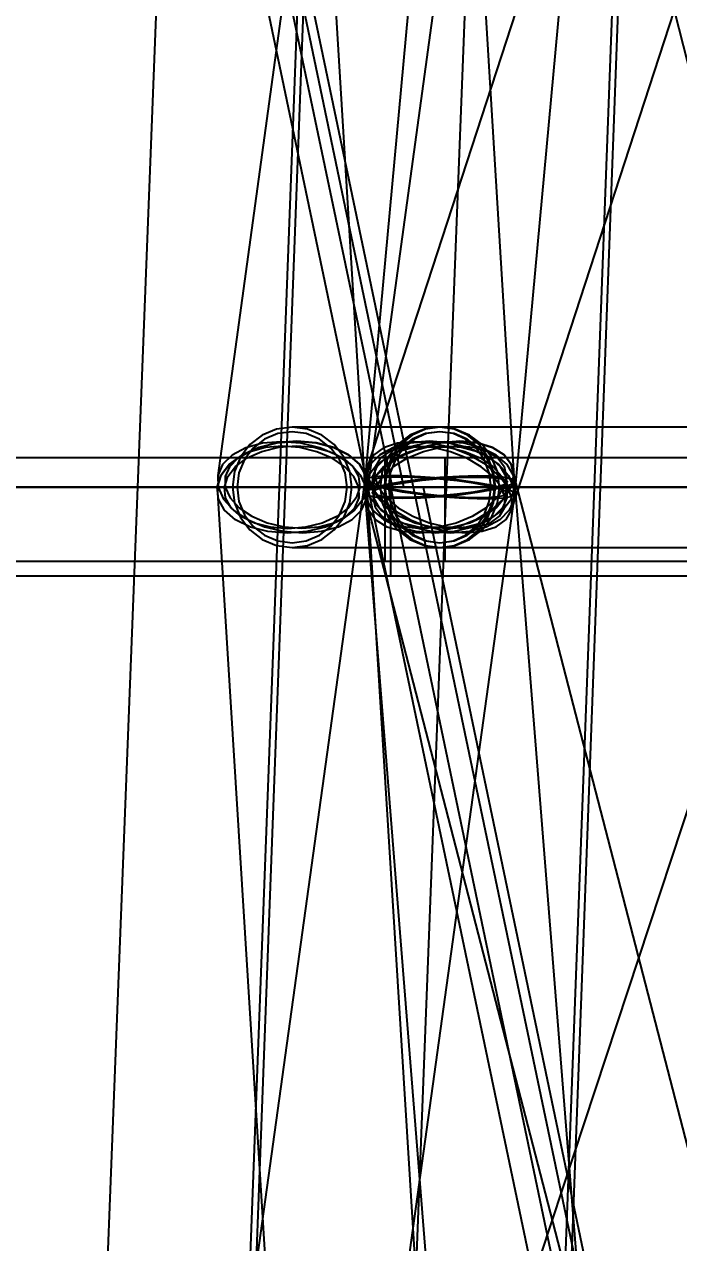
# Model space of a CAD drawing. Header units: millimetres. Extents: x -123812 to 252100, y -3000 to 639000.
# Drawn here: x -15542 to -13334, y 347451 to 351562 of the extents above; entities that cross this region are included whole.
import ezdxf

# ---------------------------------------------------------------- set-up
doc = ezdxf.new("R2010")
doc.units = ezdxf.units.MM
for name, color, linetype, lineweight in [('D-STR-DECK', 7, 'Continuous', 25), ('D-STR-DIM', 7, 'Continuous', 13), ('D-STR-STRC', 7, 'Continuous', 25)]:
    doc.layers.add(name, color=color, linetype=linetype, lineweight=lineweight)
doc.styles.add('OpenSansCondensed-Light', font='OpenSansCondensed-Light.ttf')
doc.styles.add('TOWER_UNICODE', font='Arial Unicode.ttf')
doc.dimstyles.new('EZDXF', dxfattribs={"dimtxt": 0.25, "dimasz": 0.175, "dimexe": 0.375, "dimexo": 0.125, "dimgap": 0.1, "dimtad": 1, "dimlfac": 100, "dimzin": 12, "dimdsep": 46, "dimtxsty": 'OpenSansCondensed-Light', "dimblk": 'ARCHTICK', "dimcen": 2.5, "dimazin": 3, "dimtfac": 0.5, "dimtmove": 2, "dimatfit": 3})

# ---------------------------------------------------------------- blocks, each defined once
blk = doc.blocks.new('_ARCHTICK')
at = {"color": 0, "linetype": 'BYBLOCK', "const_width": 0.15}
blk.add_lwpolyline([(-0.5, -0.5), (0.5, 0.5)], dxfattribs=at)

msp = doc.modelspace()

# ---------------------------------------------------------------- linework, layer by layer
at = {"layer": 'D-STR-DECK'}
for points in [[(-16577.8, 350000), (-17792.3, 355000), (-15352.2, 355000), (-14300.9, 350000)], [(-16577.8, 350000), (-17792.3, 355000), (-15352.2, 355000), (-14300.9, 350000)], [(-11235.1, 334984.6), (-15427.4, 354984.6), (-15280.6, 355015.4), (-11088.3, 335015.4)], [(-11235.1, 334984.6), (-15427.4, 354984.6), (-15280.6, 355015.4), (-11088.3, 335015.4)], [(-14261.9, 350000), (-15306.8, 355000), (-12622.1, 355000), (-11757.8, 350000)], [(-14261.9, 350000), (-15306.8, 355000), (-12622.1, 355000), (-11757.8, 350000)], [(-16638.2, 349750), (-16638.2, 350100), (-14123.3, 350100), (-14123.3, 349750)], [(-16638.2, 349750), (-16638.2, 350100), (-14123.3, 350100), (-14123.3, 349750)], [(-14324.2, 349750), (-14324.2, 350100), (-11600, 350100), (-11600, 349750)], [(-14324.2, 349750), (-14324.2, 350100), (-11600, 350100), (-11600, 349750)], [(-23500, 349700), (-23500, 350000), (-5948.7, 350000), (-5948.7, 349700)], [(-23500, 349700), (-23500, 350000), (-5948.7, 350000), (-5948.7, 349700)], [(-23299, 349700), (-23299, 350000), (-5795.6, 350000), (-5795.6, 349700)], [(-23299, 349700), (-23299, 350000), (-5795.6, 350000), (-5795.6, 349700)], [(-22699.3, 349700), (-22699.3, 350000), (-5543.3, 350000), (-5543.3, 349700)], [(-22699.3, 349700), (-22699.3, 350000), (-5543.3, 350000), (-5543.3, 349700)], [(-21711.2, 349700), (-21711.2, 350000), (-5196.2, 350000), (-5196.2, 349700)], [(-21711.2, 349700), (-21711.2, 350000), (-5196.2, 350000), (-5196.2, 349700)], [(-20351.6, 349700), (-20351.6, 350000), (-4760.1, 350000), (-4760.1, 349700)], [(-20351.6, 349700), (-20351.6, 350000), (-4760.1, 350000), (-4760.1, 349700)], [(-18643.8, 349700), (-18643.8, 350000), (-4242.6, 350000), (-4242.6, 349700)], [(-18643.8, 349700), (-18643.8, 350000), (-4242.6, 350000), (-4242.6, 349700)], [(-16617, 349700), (-16617, 350000), (-3652.6, 350000), (-3652.6, 349700)], [(-16617, 349700), (-16617, 350000), (-3652.6, 350000), (-3652.6, 349700)], [(-15984, 347400), (-16617, 350000), (-14196.3, 350000), (-13651.3, 347400)], [(-15984, 347400), (-16617, 350000), (-14196.3, 350000), (-13651.3, 347400)], [(-14305.9, 349700), (-14305.9, 350000), (-3000, 350000), (-3000, 349700)], [(-14305.9, 349700), (-14305.9, 350000), (-3000, 350000), (-3000, 349700)], [(-13760.9, 347400), (-14305.9, 350000), (-11660, 350000), (-11212.4, 347400)], [(-13760.9, 347400), (-14305.9, 350000), (-11660, 350000), (-11212.4, 347400)]]:
    msp.add_lwpolyline(points, close=True, dxfattribs=at)
at = {"layer": 'D-STR-STRC'}
for points in [[(-12088.6, 375023), (-14393, 350023), (-14384.4, 350014.2), (-14359.1, 350004.5), (-14318.9, 349994.5), (-14266.6, 349984.9), (-14205.5, 349976.3), (-14140.1, 349969.3), (-14074.6, 349964.4), (-14013.6, 349961.9), (-13961.2, 349962), (-13921, 349964.8), (-13895.8, 349969.9), (-13887.1, 349977), (-11582.7, 374977)], [(-12751.3, 355076.9), (-14382.2, 350076.9), (-14384.2, 350039.8), (-14369.5, 350000), (-14339.2, 349960.2), (-14295.4, 349923.1), (-14241, 349891.3), (-14179.7, 349866.9), (-14115.7, 349851.5), (-14053.3, 349846.3), (-13996.9, 349851.5), (-13950.2, 349866.9), (-13916.5, 349891.3), (-13898, 349923.1), (-12267.2, 354923.1)], [(-14193.4, 354923.1), (-12918.8, 349923.1), (-12894.8, 349891.3), (-12856, 349866.9), (-12805.1, 349851.5), (-12745.5, 349846.3), (-12681.2, 349851.5), (-12616.7, 349866.9), (-12556.4, 349891.3), (-12504.3, 349923.1), (-12464.1, 349960.2), (-12438.4, 350000), (-12429, 350039.8), (-12436.5, 350076.9), (-13711.1, 355076.9)], [(-14203, 355039.8), (-14889.7, 350039.8), (-14888.7, 350000), (-14870.7, 349960.2), (-14837, 349923.1), (-14789.7, 349891.3), (-14732.2, 349866.9), (-14668.3, 349851.5), (-14602.4, 349846.3), (-14538.9, 349851.5), (-14482.3, 349866.9), (-14436.4, 349891.3), (-14404.3, 349923.1), (-14388.1, 349960.2), (-13701.5, 354960.2)], [(-14697.6, 355000), (-14393.3, 350000), (-14388.8, 349960.2), (-14367.4, 349923.1), (-14330.6, 349891.3), (-14280.7, 349866.9), (-14221.2, 349851.5), (-14156.3, 349846.3), (-14090.2, 349851.5), (-14027.5, 349866.9), (-13972.5, 349891.3), (-13928.9, 349923.1), (-13899.7, 349960.2), (-13886.9, 350000), (-14191.3, 355000)], [(-12677.6, 350203.2), (-14140.1, 350203.2), (-14188.7, 350196.3), (-14233.9, 350176), (-14272.8, 350143.7), (-14302.7, 350101.6), (-14321.4, 350052.6), (-14327.8, 350000), (-14321.4, 349947.4), (-14302.7, 349898.4), (-14272.8, 349856.3), (-14233.9, 349824), (-14188.7, 349803.7), (-14140.1, 349796.8), (-12677.6, 349796.8)], [(-12677.6, 350203.2), (-14140.1, 350203.2), (-14188.7, 350196.3), (-14233.9, 350176), (-14272.8, 350143.7), (-14302.7, 350101.6), (-14321.4, 350052.6), (-14327.8, 350000), (-14321.4, 349947.4), (-14302.7, 349898.4), (-14272.8, 349856.3), (-14233.9, 349824), (-14188.7, 349803.7), (-14140.1, 349796.8), (-12677.6, 349796.8)], [(-14582.6, 344959.9), (-13889.4, 349959.9), (-13890.2, 350000), (-13908.1, 350040.1), (-13941.8, 350077.5), (-13989, 350109.6), (-14046.5, 350134.2), (-14110.4, 350149.7), (-14176.3, 350155), (-14239.7, 350149.7), (-14296.4, 350134.2), (-14342.4, 350109.6), (-14374.6, 350077.5), (-14390.8, 350040.1), (-15084, 345040.1)], [(-14074.7, 345000), (-14385.7, 350000), (-14390.1, 350040.1), (-14411.5, 350077.5), (-14448.4, 350109.6), (-14498.2, 350134.2), (-14557.7, 350149.7), (-14622.6, 350155), (-14688.7, 350149.7), (-14751.4, 350134.2), (-14806.4, 350109.6), (-14850, 350077.5), (-14879.2, 350040.1), (-14892.1, 350000), (-14581.1, 345000)], [(-14086, 344922.5), (-12435.8, 349922.5), (-12433.7, 349959.9), (-12448.1, 350000), (-12478.3, 350040.1), (-12522, 350077.5), (-12576.3, 350109.6), (-12637.6, 350134.2), (-12701.5, 350149.7), (-12763.9, 350155), (-12820.3, 350149.7), (-12867.1, 350134.2), (-12900.9, 350109.6), (-12919.5, 350077.5), (-14569.8, 345077.5)], [(-12605.1, 345077.5), (-13899.1, 350077.5), (-13923.1, 350109.6), (-13961.9, 350134.2), (-14012.9, 350149.7), (-14072.5, 350155), (-14136.7, 350149.7), (-14201.2, 350134.2), (-14261.4, 350109.6), (-14313.5, 350077.5), (-14353.7, 350040.1), (-14379.3, 350000), (-14388.7, 349959.9), (-14381.1, 349922.5), (-13087, 344922.5)], [(-11893.9, 325019.9), (-13886.9, 350019.9), (-13895.5, 350027.6), (-13920.8, 350033.4), (-13961, 350037), (-14013.5, 350038.1), (-14074.5, 350036.5), (-14140.1, 350032.5), (-14205.6, 350026.2), (-14266.7, 350018.2), (-14319.1, 350008.9), (-14359.4, 349999.1), (-14384.7, 349989.2), (-14393.3, 349980.1), (-12400.4, 324980.1)]]:
    msp.add_lwpolyline(points, dxfattribs=at)
for points in [[(-15160.7, 350000), (-14117.1, 350000), (-13923.1, 355000), (-14965.8, 355000)], [(-14682, 350000), (-13598.2, 350000), (-13411.5, 355000), (-14493, 355000)], [(-14661.9, 350000), (-13618.3, 350000), (-13430.9, 355000), (-14473.6, 355000)], [(-14840.4, 350000), (-14833.5, 349947.4), (-14813.4, 349898.4), (-14781.3, 349856.3), (-14739.6, 349824), (-14691, 349803.7), (-14638.9, 349796.8), (-14140.1, 349796.8), (-14087.9, 349803.7), (-14039.4, 349824), (-13997.6, 349856.3), (-13965.6, 349898.4), (-13945.5, 349947.4), (-13938.6, 350000), (-13945.5, 350052.6), (-13965.6, 350101.6), (-13997.6, 350143.7), (-14039.4, 350176), (-14087.9, 350196.3), (-14140.1, 350203.2), (-14638.9, 350203.2), (-14691, 350196.3), (-14739.6, 350176), (-14781.3, 350143.7), (-14813.4, 350101.6), (-14833.5, 350052.6)], [(-14840.4, 350000), (-14833.5, 349947.4), (-14813.4, 349898.4), (-14781.3, 349856.3), (-14739.6, 349824), (-14691, 349803.7), (-14638.9, 349796.8), (-14586.7, 349803.7), (-14538.2, 349824), (-14496.4, 349856.3), (-14464.4, 349898.4), (-14444.3, 349947.4), (-14437.4, 350000), (-14444.3, 350052.6), (-14464.4, 350101.6), (-14496.4, 350143.7), (-14538.2, 350176), (-14586.7, 350196.3), (-14638.9, 350203.2), (-14691, 350196.3), (-14739.6, 350176), (-14781.3, 350143.7), (-14813.4, 350101.6), (-14833.5, 350052.6)], [(-14840.4, 350000), (-14833.5, 349947.4), (-14813.4, 349898.4), (-14781.3, 349856.3), (-14739.6, 349824), (-14691, 349803.7), (-14638.9, 349796.8), (-14140.1, 349796.8), (-14087.9, 349803.7), (-14039.4, 349824), (-13997.6, 349856.3), (-13965.6, 349898.4), (-13945.5, 349947.4), (-13938.6, 350000), (-13945.5, 350052.6), (-13965.6, 350101.6), (-13997.6, 350143.7), (-14039.4, 350176), (-14087.9, 350196.3), (-14140.1, 350203.2), (-14638.9, 350203.2), (-14691, 350196.3), (-14739.6, 350176), (-14781.3, 350143.7), (-14813.4, 350101.6), (-14833.5, 350052.6)], [(-14840.4, 350000), (-14833.5, 349947.4), (-14813.4, 349898.4), (-14781.3, 349856.3), (-14739.6, 349824), (-14691, 349803.7), (-14638.9, 349796.8), (-14586.7, 349803.7), (-14538.2, 349824), (-14496.4, 349856.3), (-14464.4, 349898.4), (-14444.3, 349947.4), (-14437.4, 350000), (-14444.3, 350052.6), (-14464.4, 350101.6), (-14496.4, 350143.7), (-14538.2, 350176), (-14586.7, 350196.3), (-14638.9, 350203.2), (-14691, 350196.3), (-14739.6, 350176), (-14781.3, 350143.7), (-14813.4, 350101.6), (-14833.5, 350052.6)], [(-14824.5, 350000), (-14818.2, 349951.5), (-14799.6, 349906.4), (-14770.1, 349867.6), (-14731.7, 349837.9), (-14686.9, 349819.2), (-14638.9, 349812.8), (-14590.9, 349819.2), (-14546.1, 349837.9), (-14507.7, 349867.6), (-14478.2, 349906.4), (-14459.6, 349951.5), (-14453.3, 350000), (-14459.6, 350048.5), (-14478.2, 350093.6), (-14507.7, 350132.4), (-14546.1, 350162.1), (-14590.9, 350180.8), (-14638.9, 350187.2), (-14686.9, 350180.8), (-14731.7, 350162.1), (-14770.1, 350132.4), (-14799.6, 350093.6), (-14818.2, 350048.5)], [(-14824.5, 350000), (-14818.2, 349951.5), (-14799.6, 349906.4), (-14770.1, 349867.6), (-14731.7, 349837.9), (-14686.9, 349819.2), (-14638.9, 349812.8), (-14590.9, 349819.2), (-14546.1, 349837.9), (-14507.7, 349867.6), (-14478.2, 349906.4), (-14459.6, 349951.5), (-14453.3, 350000), (-14459.6, 350048.5), (-14478.2, 350093.6), (-14507.7, 350132.4), (-14546.1, 350162.1), (-14590.9, 350180.8), (-14638.9, 350187.2), (-14686.9, 350180.8), (-14731.7, 350162.1), (-14770.1, 350132.4), (-14799.6, 350093.6), (-14818.2, 350048.5)], [(-14341.5, 350000), (-14334.7, 349947.4), (-14314.6, 349898.4), (-14282.5, 349856.3), (-14240.8, 349824), (-14192.2, 349803.7), (-14140.1, 349796.8), (-14087.9, 349803.7), (-14039.4, 349824), (-13997.6, 349856.3), (-13965.6, 349898.4), (-13945.5, 349947.4), (-13938.6, 350000), (-13945.5, 350052.6), (-13965.6, 350101.6), (-13997.6, 350143.7), (-14039.4, 350176), (-14087.9, 350196.3), (-14140.1, 350203.2), (-14192.2, 350196.3), (-14240.8, 350176), (-14282.5, 350143.7), (-14314.6, 350101.6), (-14334.7, 350052.6)], [(-14341.5, 350000), (-14334.7, 349947.4), (-14314.6, 349898.4), (-14282.5, 349856.3), (-14240.8, 349824), (-14192.2, 349803.7), (-14140.1, 349796.8), (-14087.9, 349803.7), (-14039.4, 349824), (-13997.6, 349856.3), (-13965.6, 349898.4), (-13945.5, 349947.4), (-13938.6, 350000), (-13945.5, 350052.6), (-13965.6, 350101.6), (-13997.6, 350143.7), (-14039.4, 350176), (-14087.9, 350196.3), (-14140.1, 350203.2), (-14192.2, 350196.3), (-14240.8, 350176), (-14282.5, 350143.7), (-14314.6, 350101.6), (-14334.7, 350052.6)], [(-14327.8, 350000), (-14321.4, 349947.4), (-14302.7, 349898.4), (-14272.8, 349856.3), (-14233.9, 349824), (-14188.7, 349803.7), (-14140.1, 349796.8), (-14091.5, 349803.7), (-14046.2, 349824), (-14007.3, 349856.3), (-13977.5, 349898.4), (-13958.7, 349947.4), (-13952.3, 350000), (-13958.7, 350052.6), (-13977.5, 350101.6), (-14007.3, 350143.7), (-14046.2, 350176), (-14091.5, 350196.3), (-14140.1, 350203.2), (-14188.7, 350196.3), (-14233.9, 350176), (-14272.8, 350143.7), (-14302.7, 350101.6), (-14321.4, 350052.6)], [(-14327.8, 350000), (-14321.4, 349947.4), (-14302.7, 349898.4), (-14272.8, 349856.3), (-14233.9, 349824), (-14188.7, 349803.7), (-14140.1, 349796.8), (-14091.5, 349803.7), (-14046.2, 349824), (-14007.3, 349856.3), (-13977.5, 349898.4), (-13958.7, 349947.4), (-13952.3, 350000), (-13958.7, 350052.6), (-13977.5, 350101.6), (-14007.3, 350143.7), (-14046.2, 350176), (-14091.5, 350196.3), (-14140.1, 350203.2), (-14188.7, 350196.3), (-14233.9, 350176), (-14272.8, 350143.7), (-14302.7, 350101.6), (-14321.4, 350052.6)], [(-14325.7, 350000), (-14319.4, 349951.5), (-14300.8, 349906.4), (-14271.3, 349867.6), (-14232.9, 349837.9), (-14188.1, 349819.2), (-14140.1, 349812.8), (-14092, 349819.2), (-14047.3, 349837.9), (-14008.8, 349867.6), (-13979.3, 349906.4), (-13960.8, 349951.5), (-13954.5, 350000), (-13960.8, 350048.5), (-13979.3, 350093.6), (-14008.8, 350132.4), (-14047.3, 350162.1), (-14092, 350180.8), (-14140.1, 350187.2), (-14188.1, 350180.8), (-14232.9, 350162.1), (-14271.3, 350132.4), (-14300.8, 350093.6), (-14319.4, 350048.5)], [(-14325.7, 350000), (-14319.4, 349951.5), (-14300.8, 349906.4), (-14271.3, 349867.6), (-14232.9, 349837.9), (-14188.1, 349819.2), (-14140.1, 349812.8), (-14092, 349819.2), (-14047.3, 349837.9), (-14008.8, 349867.6), (-13979.3, 349906.4), (-13960.8, 349951.5), (-13954.5, 350000), (-13960.8, 350048.5), (-13979.3, 350093.6), (-14008.8, 350132.4), (-14047.3, 350162.1), (-14092, 350180.8), (-14140.1, 350187.2), (-14188.1, 350180.8), (-14232.9, 350162.1), (-14271.3, 350132.4), (-14300.8, 350093.6), (-14319.4, 350048.5)], [(-14313, 350000), (-14307.1, 349951.5), (-14289.9, 349906.4), (-14262.4, 349867.6), (-14226.6, 349837.9), (-14184.8, 349819.2), (-14140.1, 349812.8), (-14095.3, 349819.2), (-14053.6, 349837.9), (-14017.8, 349867.6), (-13990.3, 349906.4), (-13973, 349951.5), (-13967.1, 350000), (-13973, 350048.5), (-13990.3, 350093.6), (-14017.8, 350132.4), (-14053.6, 350162.1), (-14095.3, 350180.8), (-14140.1, 350187.2), (-14184.8, 350180.8), (-14226.6, 350162.1), (-14262.4, 350132.4), (-14289.9, 350093.6), (-14307.1, 350048.5)], [(-14313, 350000), (-14307.1, 349951.5), (-14289.9, 349906.4), (-14262.4, 349867.6), (-14226.6, 349837.9), (-14184.8, 349819.2), (-14140.1, 349812.8), (-14095.3, 349819.2), (-14053.6, 349837.9), (-14017.8, 349867.6), (-13990.3, 349906.4), (-13973, 349951.5), (-13967.1, 350000), (-13973, 350048.5), (-13990.3, 350093.6), (-14017.8, 350132.4), (-14053.6, 350162.1), (-14095.3, 350180.8), (-14140.1, 350187.2), (-14184.8, 350180.8), (-14226.6, 350162.1), (-14262.4, 350132.4), (-14289.9, 350093.6), (-14307.1, 350048.5)], [(-14385.7, 350000), (-14398.5, 349959.9), (-14427.8, 349922.5), (-14471.4, 349890.4), (-14526.4, 349865.8), (-14589.1, 349850.3), (-14655.1, 349845), (-14720.1, 349850.3), (-14779.5, 349865.8), (-14829.4, 349890.4), (-14866.3, 349922.5), (-14887.6, 349959.9), (-14892.1, 350000), (-14879.2, 350040.1), (-14850, 350077.5), (-14806.4, 350109.6), (-14751.4, 350134.2), (-14688.7, 350149.7), (-14622.6, 350155), (-14557.7, 350149.7), (-14498.2, 350134.2), (-14448.4, 350109.6), (-14411.5, 350077.5), (-14390.1, 350040.1)], [(-14888.7, 350000), (-14870.7, 349960.2), (-14837, 349923.1), (-14789.7, 349891.3), (-14732.2, 349866.9), (-14668.3, 349851.5), (-14602.4, 349846.3), (-14538.9, 349851.5), (-14482.3, 349866.9), (-14436.4, 349891.3), (-14404.3, 349923.1), (-14388.1, 349960.2), (-14389.1, 350000), (-14407, 350039.8), (-14440.8, 350076.9), (-14488.1, 350108.7), (-14545.6, 350133.1), (-14609.5, 350148.5), (-14675.4, 350153.7), (-14738.8, 350148.5), (-14795.4, 350133.1), (-14841.4, 350108.7), (-14873.5, 350076.9), (-14889.7, 350039.8)], [(-14410.6, 350000), (-14422.2, 349963.8), (-14448.5, 349930.1), (-14487.8, 349901.2), (-14537.4, 349879), (-14594, 349865), (-14653.5, 349860.2), (-14712.1, 349865), (-14765.7, 349879), (-14810.6, 349901.2), (-14843.9, 349930.1), (-14863.2, 349963.8), (-14867.1, 350000), (-14855.6, 350036.2), (-14829.2, 350069.9), (-14789.9, 350098.8), (-14740.3, 350121), (-14683.8, 350135), (-14624.2, 350139.8), (-14565.7, 350135), (-14512.1, 350121), (-14467.1, 350098.8), (-14433.9, 350069.9), (-14414.6, 350036.2)], [(-14864.1, 350000), (-14847.9, 349964.1), (-14817.5, 349930.7), (-14774.9, 349902), (-14723, 349880), (-14665.4, 349866.1), (-14606, 349861.4), (-14548.8, 349866.1), (-14497.8, 349880), (-14456.3, 349902), (-14427.4, 349930.7), (-14412.8, 349964.1), (-14413.7, 350000), (-14429.9, 350035.9), (-14460.3, 350069.3), (-14502.9, 350098), (-14554.8, 350120), (-14612.4, 350133.9), (-14671.8, 350138.6), (-14729, 350133.9), (-14780, 350120), (-14821.4, 350098), (-14850.4, 350069.3), (-14865, 350035.9)], [(-14393.3, 350000), (-14388.8, 349960.2), (-14367.4, 349923.1), (-14330.6, 349891.3), (-14280.7, 349866.9), (-14221.2, 349851.5), (-14156.3, 349846.3), (-14090.2, 349851.5), (-14027.5, 349866.9), (-13972.5, 349891.3), (-13928.9, 349923.1), (-13899.7, 349960.2), (-13886.9, 350000), (-13891.3, 350039.8), (-13912.7, 350076.9), (-13949.6, 350108.7), (-13999.5, 350133.1), (-14058.9, 350148.5), (-14123.9, 350153.7), (-14190, 350148.5), (-14252.7, 350133.1), (-14307.7, 350108.7), (-14351.2, 350076.9), (-14380.4, 350039.8)], [(-13890.2, 350000), (-13889.4, 349959.9), (-13905.6, 349922.5), (-13937.8, 349890.4), (-13983.8, 349865.8), (-14040.4, 349850.3), (-14103.9, 349845), (-14169.8, 349850.3), (-14233.6, 349865.8), (-14291.1, 349890.4), (-14338.4, 349922.5), (-14372, 349959.9), (-14389.9, 350000), (-14390.8, 350040.1), (-14374.6, 350077.5), (-14342.4, 350109.6), (-14296.4, 350134.2), (-14239.7, 350149.7), (-14176.3, 350155), (-14110.4, 350149.7), (-14046.5, 350134.2), (-13989, 350109.6), (-13941.8, 350077.5), (-13908.1, 350040.1)], [(-13900.8, 350000), (-13926.5, 349959.9), (-13966.7, 349922.5), (-14018.7, 349890.4), (-14079, 349865.8), (-14143.5, 349850.3), (-14207.7, 349845), (-14267.3, 349850.3), (-14318.2, 349865.8), (-14357, 349890.4), (-14381.1, 349922.5), (-14388.7, 349959.9), (-14379.3, 350000), (-14353.7, 350040.1), (-14313.5, 350077.5), (-14261.4, 350109.6), (-14201.2, 350134.2), (-14136.7, 350149.7), (-14072.5, 350155), (-14012.9, 350149.7), (-13961.9, 350134.2), (-13923.1, 350109.6), (-13899.1, 350077.5), (-13891.5, 350040.1)], [(-14369.5, 350000), (-14339.2, 349960.2), (-14295.4, 349923.1), (-14241, 349891.3), (-14179.7, 349866.9), (-14115.7, 349851.5), (-14053.3, 349846.3), (-13996.9, 349851.5), (-13950.2, 349866.9), (-13916.5, 349891.3), (-13898, 349923.1), (-13896, 349960.2), (-13910.6, 350000), (-13940.9, 350039.8), (-13984.8, 350076.9), (-14039.2, 350108.7), (-14100.5, 350133.1), (-14164.5, 350148.5), (-14226.8, 350153.7), (-14283.3, 350148.5), (-14329.9, 350133.1), (-14363.7, 350108.7), (-14382.2, 350076.9), (-14384.2, 350039.8)], [(-14368.3, 350000), (-14364.3, 349964.1), (-14345.1, 349930.7), (-14311.8, 349902), (-14266.9, 349880), (-14213.3, 349866.1), (-14154.7, 349861.4), (-14095.1, 349866.1), (-14038.6, 349880), (-13989, 349902), (-13949.7, 349930.7), (-13923.4, 349964.1), (-13911.8, 350000), (-13915.8, 350035.9), (-13935.1, 350069.3), (-13968.4, 350098), (-14013.3, 350120), (-14066.9, 350133.9), (-14125.5, 350138.6), (-14185.1, 350133.9), (-14241.6, 350120), (-14291.2, 350098), (-14330.5, 350069.3), (-14356.8, 350035.9)], [(-13914.8, 350000), (-13914, 349963.8), (-13928.7, 349930.1), (-13957.7, 349901.2), (-13999.2, 349879), (-14050.2, 349865), (-14107.4, 349860.2), (-14166.8, 349865), (-14224.4, 349879), (-14276.3, 349901.2), (-14318.8, 349930.1), (-14349.2, 349963.8), (-14365.3, 350000), (-14366.1, 350036.2), (-14351.5, 350069.9), (-14322.5, 350098.8), (-14281, 350121), (-14229.9, 350135), (-14172.7, 350139.8), (-14113.3, 350135), (-14055.7, 350121), (-14003.9, 350098.8), (-13961.3, 350069.9), (-13930.9, 350036.2)], [(-13924.4, 350000), (-13947.5, 349963.8), (-13983.8, 349930.1), (-14030.7, 349901.2), (-14085, 349879), (-14143.1, 349865), (-14201, 349860.2), (-14254.8, 349865), (-14300.7, 349879), (-14335.7, 349901.2), (-14357.3, 349930.1), (-14364.2, 349963.8), (-14355.8, 350000), (-14332.6, 350036.2), (-14296.4, 350069.9), (-14249.5, 350098.8), (-14195.1, 350121), (-14137, 350135), (-14079.1, 350139.8), (-14025.4, 350135), (-13979.5, 350121), (-13944.5, 350098.8), (-13922.8, 350069.9), (-13916, 350036.2)], [(-14346.9, 350000), (-14319.6, 349964.1), (-14280.1, 349930.7), (-14231, 349902), (-14175.8, 349880), (-14118.1, 349866.1), (-14061.9, 349861.4), (-14011, 349866.1), (-13968.9, 349880), (-13938.5, 349902), (-13921.8, 349930.7), (-13920, 349964.1), (-13933.2, 350000), (-13960.5, 350035.9), (-14000.1, 350069.3), (-14049.1, 350098), (-14104.4, 350120), (-14162.1, 350133.9), (-14218.3, 350138.6), (-14269.2, 350133.9), (-14311.2, 350120), (-14341.7, 350098), (-14358.3, 350069.3), (-14360.1, 350035.9)], [(-14140.1, 349967.5), (-14205.6, 349963.5), (-14266.7, 349961.9), (-14319.1, 349963), (-14359.4, 349966.6), (-14384.7, 349972.4), (-14393.3, 349980.1), (-14384.7, 349989.2), (-14359.4, 349999.1), (-14319.1, 350008.9), (-14266.7, 350018.2), (-14205.6, 350026.2), (-14140.1, 350032.5), (-14074.5, 350036.5), (-14013.5, 350038.1), (-13961, 350037), (-13920.8, 350033.4), (-13895.5, 350027.6), (-13886.9, 350019.9), (-13895.5, 350010.8), (-13920.8, 350000.9), (-13961, 349991.1), (-14013.5, 349981.8), (-14074.5, 349973.8)], [(-14140.1, 350030.7), (-14205.5, 350035.6), (-14266.6, 350038.1), (-14318.9, 350038), (-14359.1, 350035.2), (-14384.4, 350030.1), (-14393, 350023), (-14384.4, 350014.2), (-14359.1, 350004.5), (-14318.9, 349994.5), (-14266.6, 349984.9), (-14205.5, 349976.3), (-14140.1, 349969.3), (-14074.6, 349964.4), (-14013.6, 349961.9), (-13961.2, 349962), (-13921, 349964.8), (-13895.8, 349969.9), (-13887.1, 349977), (-13895.8, 349985.8), (-13921, 349995.5), (-13961.2, 350005.5), (-14013.6, 350015.1), (-14074.6, 350023.7)], [(-14140.1, 349970.7), (-14199.2, 349967.1), (-14254.2, 349965.7), (-14301.5, 349966.6), (-14337.8, 349969.9), (-14360.6, 349975.1), (-14368.4, 349982.1), (-14360.6, 349990.3), (-14337.8, 349999.1), (-14301.5, 350008.1), (-14254.2, 350016.4), (-14199.2, 350023.7), (-14140.1, 350029.3), (-14081, 350032.9), (-14025.9, 350034.3), (-13978.7, 350033.4), (-13942.4, 350030.1), (-13919.6, 350024.9), (-13911.8, 350017.9), (-13919.6, 350009.7), (-13942.4, 350000.9), (-13978.7, 349991.9), (-14025.9, 349983.6), (-14081, 349976.3)], [(-14140.1, 350027.7), (-14199.1, 350032.1), (-14254.1, 350034.3), (-14301.3, 350034.2), (-14337.6, 350031.8), (-14360.4, 350027.2), (-14368.1, 350020.7), (-14360.4, 350012.8), (-14337.6, 350004.1), (-14301.3, 349995.1), (-14254.1, 349986.4), (-14199.1, 349978.6), (-14140.1, 349972.3), (-14081.1, 349967.9), (-14026.1, 349965.7), (-13978.8, 349965.8), (-13942.6, 349968.2), (-13919.8, 349972.8), (-13912, 349979.3), (-13919.8, 349987.2), (-13942.6, 349995.9), (-13978.8, 350004.9), (-14026.1, 350013.6), (-14081.1, 350021.4)], [(-15355.6, 345000), (-14311.1, 345000), (-14117.1, 350000), (-15160.7, 350000)], [(-14117.1, 350000), (-14134.9, 350000), (-14187, 350000), (-14269.9, 350000), (-14378, 350000), (-14503.8, 350000), (-14638.9, 350000), (-14773.9, 350000), (-14899.8, 350000), (-15007.9, 350000), (-15090.8, 350000), (-15142.9, 350000), (-15160.7, 350000), (-15142.9, 350000), (-15090.8, 350000), (-15007.9, 350000), (-14899.8, 350000), (-14773.9, 350000), (-14638.9, 350000), (-14503.8, 350000), (-14378, 350000), (-14269.9, 350000), (-14187, 350000), (-14134.9, 350000)], [(-14871, 345000), (-13784.8, 345000), (-13598.2, 350000), (-14682, 350000)], [(-14850.2, 345000), (-13805.6, 345000), (-13618.3, 350000), (-14661.9, 350000)], [(-13598.2, 350000), (-13616.6, 350000), (-13670.8, 350000), (-13756.9, 350000), (-13869.1, 350000), (-13999.8, 350000), (-14140.1, 350000), (-14280.3, 350000), (-14411, 350000), (-14523.3, 350000), (-14609.4, 350000), (-14663.5, 350000), (-14682, 350000), (-14663.5, 350000), (-14609.4, 350000), (-14523.3, 350000), (-14411, 350000), (-14280.3, 350000), (-14140.1, 350000), (-13999.8, 350000), (-13869.1, 350000), (-13756.9, 350000), (-13670.8, 350000), (-13616.6, 350000)], [(-13618.3, 350000), (-13636, 350000), (-13688.2, 350000), (-13771.1, 350000), (-13879.2, 350000), (-14005, 350000), (-14140.1, 350000), (-14275.1, 350000), (-14401, 350000), (-14509.1, 350000), (-14592, 350000), (-14644.1, 350000), (-14661.9, 350000), (-14644.1, 350000), (-14592, 350000), (-14509.1, 350000), (-14401, 350000), (-14275.1, 350000), (-14140.1, 350000), (-14005, 350000), (-13879.2, 350000), (-13771.1, 350000), (-13688.2, 350000), (-13636, 350000)]]:
    msp.add_lwpolyline(points, close=True, dxfattribs=at)

# ---------------------------------------------------------------- dimensions: what is measured, and where the dimension line sits
at = {"layer": 'D-STR-DIM'}
msp.add_linear_dim(base=(-112000, 0), p1=(0, 0), p2=(0, 634000), angle=90, dimstyle='EZDXF', override={"dimtxt": 8400, "dimasz": 3750, "dimexe": 2100, "dimexo": 1800, "dimgap": 2100, "dimtad": 1, "dimdec": 0, "dimlfac": 1, "dimlunit": 2, "dimtxsty": 'TOWER_UNICODE', "dimclrd": 7, "dimclre": 7, "dimclrt": 7}, dxfattribs=at).render()

doc.saveas('drawing.dxf')
